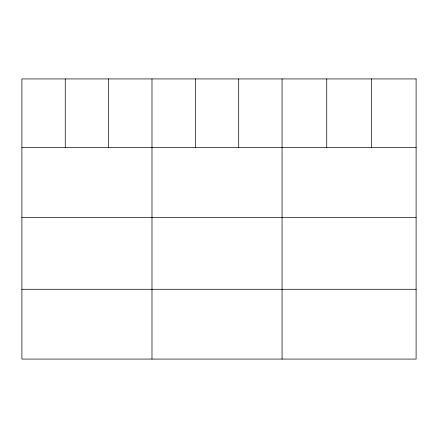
<?xml version="1.0" encoding="UTF-8"?>
<svg xmlns="http://www.w3.org/2000/svg" width="438" height="438" viewBox="0 0 438 438"><rect width="100%" height="100%" fill="white"/><g stroke="black" fill="none" stroke-linecap="round" stroke-linejoin="round"><path stroke-width="0.66" d="M21.9 147.617L416.1 147.617M21.9 217.396L416.1 217.396M21.9 289.288L416.1 289.288M371.424 78.928L371.424 147.617M326.748 78.928L326.748 147.617M282.072 78.928L282.072 359.072M238.71 78.928L238.71 147.617M195.348 78.928L195.348 147.617M151.986 78.928L151.986 359.072M108.624 78.928L108.624 147.617M65.262 78.928L65.262 147.617M416.1 78.928L21.9 78.928L21.9 359.072L416.1 359.072L416.1 78.928"/></g></svg>
